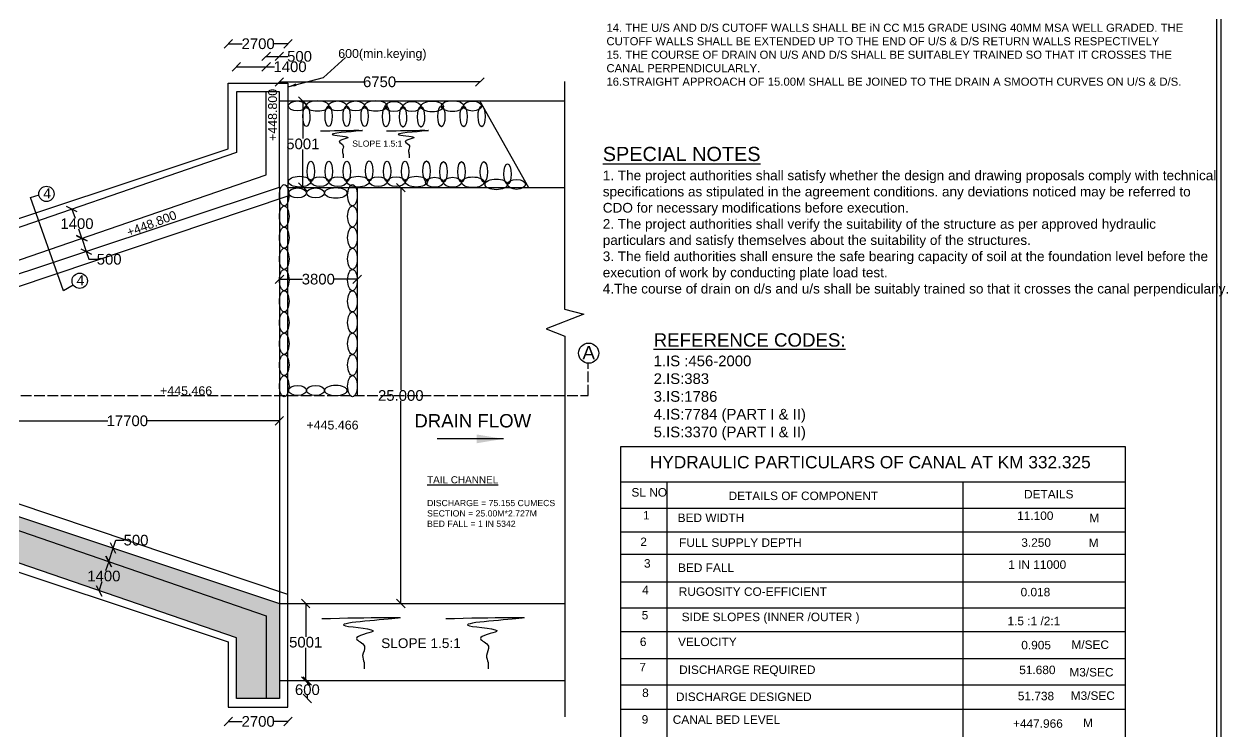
# Model space of a CAD drawing. Header units: millimetres. Extents: x 5124 to 6568637, y 2311 to 91879094.
# Drawn here: x 3719909 to 3733464, y 45942083 to 45950054 of the extents above; entities that cross this region are included whole.
import ezdxf

# ---------------------------------------------------------------- set-up
doc = ezdxf.new("R2010")
doc.units = ezdxf.units.MM
doc.header["$MEASUREMENT"] = 0
doc.linetypes.add('ACAD_ISO02W100', pattern=[15, 12, -3])
for name, color, linetype in [('DIMENSION', 7, 'Continuous'), ('DRAWING', 7, 'Continuous'), ('TEXT', 7, 'Continuous')]:
    doc.layers.add(name, color=color, linetype=linetype)
doc.styles.get("Standard").update_dxf_attribs({"font": 'arial.ttf', "height": 120})
doc.dimstyles.get("Standard").update_dxf_attribs({"dimtxt": 200, "dimasz": 110, "dimexe": 0.18, "dimexo": 0.0625, "dimgap": 0.09, "dimtad": 0, "dimtih": 1, "dimtoh": 1, "dimdec": 0, "dimzin": 0, "dimdsep": 46, "dimtxsty": 'Standard', "dimblk": 'OBLIQUE', "dimcen": 0.09, "dimse1": 1, "dimse2": 1, "dimadec": 0, "dimazin": 0, "dimtfac": 1, "dimtdec": 0, "dimtofl": 0, "dimtmove": 0, "dimatfit": 3, "dimfxl": 1, "dimtolj": 1, "dimtzin": 0, "dimarcsym": 0})

# ---------------------------------------------------------------- blocks, each defined once
blk = doc.blocks.new('_Oblique')
at = {"color": 0, "linetype": 'ByBlock', "lineweight": -2}
blk.add_line((-0.5, -0.5), (0.5, 0.5), dxfattribs=at)
blk = doc.blocks.new('*D154')
at = {"layer": 'Defpoints', "color": 0, "linetype": 'Continuous', "transparency": 16777216}
for p in [(3720448, 45947970), (3720561, 45947642), (3720561, 45947642)]:
    blk.add_point(p, dxfattribs=at)
at = {"layer": 'DIMENSION', "color": 0, "linetype": 'Continuous', "lineweight": -2, "transparency": 16777216}
for p, q in [((3720448, 45947970), (3720483, 45947867)), ((3720561, 45947642), (3720526, 45947745))]:
    blk.add_line(p, q, dxfattribs=at)
at = {"layer": 'DIMENSION', "color": 0, "linetype": 'Continuous', "lineweight": -2, "transparency": 16777216, "xscale": 95, "yscale": 95, "zscale": 95}
for p, rotation in [((3720448, 45947970), 108.9967152232554), ((3720561, 45947642), 288.9967152232554)]:
    blk.add_blockref('_Oblique', p, dxfattribs=dict(at, rotation=rotation))
at = {"layer": 'DIMENSION', "color": 0, "linetype": 'Continuous', "transparency": 16777216, "insert": (3720505, 45947806), "char_height": 120, "attachment_point": 5}
blk.add_mtext('\\A1;1400', dxfattribs=at)
blk = doc.blocks.new('*D155')
at = {"layer": 'Defpoints', "color": 0, "linetype": 'Continuous', "transparency": 16777216}
for p in [(3720561, 45947642), (3720610, 45947495), (3720610, 45947495)]:
    blk.add_point(p, dxfattribs=at)
at = {"layer": 'DIMENSION', "color": 0, "linetype": 'Continuous', "lineweight": -2, "transparency": 16777216}
for p, q in [((3720561, 45947642), (3720610, 45947495)), ((3720610, 45947495), (3720640, 45947405)), ((3720640, 45947405), (3720735, 45947405))]:
    blk.add_line(p, q, dxfattribs=at)
at = {"layer": 'DIMENSION', "color": 0, "linetype": 'Continuous', "lineweight": -2, "transparency": 16777216, "xscale": 95, "yscale": 95, "zscale": 95}
for p, rotation in [((3720561, 45947642), 108.4175990407288), ((3720610, 45947495), 288.4175990407288)]:
    blk.add_blockref('_Oblique', p, dxfattribs=dict(at, rotation=rotation))
at = {"layer": 'DIMENSION', "color": 0, "linetype": 'Continuous', "transparency": 16777216, "insert": (3720867, 45947405), "char_height": 120, "attachment_point": 5}
blk.add_mtext('\\A1;500', dxfattribs=at)
blk = doc.blocks.new('*D156')
at = {"layer": 'Defpoints', "color": 0, "linetype": 'Continuous', "transparency": 16777216}
for p in [(3722635, 45949573), (3722300, 45949289), (3722635, 45949289)]:
    blk.add_point(p, dxfattribs=at)
at = {"layer": 'DIMENSION', "color": 0, "linetype": 'Continuous', "lineweight": -2, "transparency": 16777216}
for p, q in [((3722300, 45949573), (3722635, 45949573)), ((3722635, 45949573), (3722730, 45949573))]:
    blk.add_line(p, q, dxfattribs=at)
at = {"layer": 'DIMENSION', "color": 0, "linetype": 'Continuous', "lineweight": -2, "transparency": 16777216, "xscale": 95, "yscale": 95, "zscale": 95, "rotation": 180}
blk.add_blockref('_Oblique', (3722300, 45949573), dxfattribs=at)
at = {"layer": 'DIMENSION', "color": 0, "linetype": 'Continuous', "lineweight": -2, "transparency": 16777216, "xscale": 95, "yscale": 95, "zscale": 95}
blk.add_blockref('_Oblique', (3722635, 45949573), dxfattribs=at)
at = {"layer": 'DIMENSION', "color": 0, "linetype": 'Continuous', "transparency": 16777216, "insert": (3722904, 45949573), "char_height": 120, "attachment_point": 5}
blk.add_mtext('\\A1;1400', dxfattribs=at)
blk = doc.blocks.new('*D157')
at = {"layer": 'Defpoints', "color": 0, "linetype": 'Continuous', "transparency": 16777216}
for p in [(3722784, 45949690), (3722635, 45949289), (3722784, 45949289)]:
    blk.add_point(p, dxfattribs=at)
at = {"layer": 'DIMENSION', "color": 0, "linetype": 'Continuous', "lineweight": -2, "transparency": 16777216}
for p, q in [((3722635, 45949690), (3722784, 45949690)), ((3722784, 45949690), (3722879, 45949690))]:
    blk.add_line(p, q, dxfattribs=at)
at = {"layer": 'DIMENSION', "color": 0, "linetype": 'Continuous', "lineweight": -2, "transparency": 16777216, "xscale": 95, "yscale": 95, "zscale": 95, "rotation": 180}
blk.add_blockref('_Oblique', (3722635, 45949690), dxfattribs=at)
at = {"layer": 'DIMENSION', "color": 0, "linetype": 'Continuous', "lineweight": -2, "transparency": 16777216, "xscale": 95, "yscale": 95, "zscale": 95}
blk.add_blockref('_Oblique', (3722784, 45949690), dxfattribs=at)
at = {"layer": 'DIMENSION', "color": 0, "linetype": 'Continuous', "transparency": 16777216, "insert": (3723011, 45949690), "char_height": 120, "attachment_point": 5}
blk.add_mtext('\\A1;500', dxfattribs=at)
blk = doc.blocks.new('*D158')
at = {"layer": 'Defpoints', "color": 0, "linetype": 'Continuous', "transparency": 16777216}
for p in [(3722784, 45949289), (3725041, 45949403), (3725041, 45949188)]:
    blk.add_point(p, dxfattribs=at)
at = {"layer": 'DIMENSION', "color": 0, "linetype": 'Continuous', "lineweight": -2, "transparency": 16777216}
for p, q in [((3722784, 45949403), (3723733, 45949403)), ((3725041, 45949403), (3724092, 45949403))]:
    blk.add_line(p, q, dxfattribs=at)
at = {"layer": 'DIMENSION', "color": 0, "linetype": 'Continuous', "lineweight": -2, "transparency": 16777216, "xscale": 95, "yscale": 95, "zscale": 95, "rotation": 180}
blk.add_blockref('_Oblique', (3722784, 45949403), dxfattribs=at)
at = {"layer": 'DIMENSION', "color": 0, "linetype": 'Continuous', "lineweight": -2, "transparency": 16777216, "xscale": 95, "yscale": 95, "zscale": 95}
blk.add_blockref('_Oblique', (3725041, 45949403), dxfattribs=at)
at = {"layer": 'DIMENSION', "color": 0, "linetype": 'Continuous', "transparency": 16777216, "insert": (3723912, 45949403), "char_height": 120, "attachment_point": 5}
blk.add_mtext('\\A1;6750', dxfattribs=at)
blk = doc.blocks.new('*D159')
at = {"layer": 'Defpoints', "color": 0, "linetype": 'Continuous', "transparency": 16777216}
for p in [(3722881, 45949832), (3722209, 45949388), (3722881, 45949388)]:
    blk.add_point(p, dxfattribs=at)
at = {"layer": 'DIMENSION', "color": 0, "linetype": 'Continuous', "lineweight": -2, "transparency": 16777216}
for p, q in [((3722209, 45949832), (3722365, 45949832)), ((3722881, 45949832), (3722725, 45949832))]:
    blk.add_line(p, q, dxfattribs=at)
at = {"layer": 'DIMENSION', "color": 0, "linetype": 'Continuous', "lineweight": -2, "transparency": 16777216, "xscale": 95, "yscale": 95, "zscale": 95, "rotation": 180}
blk.add_blockref('_Oblique', (3722209, 45949832), dxfattribs=at)
at = {"layer": 'DIMENSION', "color": 0, "linetype": 'Continuous', "lineweight": -2, "transparency": 16777216, "xscale": 95, "yscale": 95, "zscale": 95}
blk.add_blockref('_Oblique', (3722881, 45949832), dxfattribs=at)
at = {"layer": 'DIMENSION', "color": 0, "linetype": 'Continuous', "transparency": 16777216, "insert": (3722545, 45949832), "char_height": 120, "attachment_point": 5}
blk.add_mtext('\\A1;2700', dxfattribs=at)
blk = doc.blocks.new('*D160')
at = {"layer": 'Defpoints', "color": 0, "linetype": 'Continuous', "transparency": 16777216}
for p in [(3722785, 45947171), (3723660, 45947181), (3723660, 45947151)]:
    blk.add_point(p, dxfattribs=at)
at = {"layer": 'DIMENSION', "color": 0, "linetype": 'Continuous', "lineweight": -2, "transparency": 16777216}
for p, q in [((3722785, 45947181), (3723043, 45947181)), ((3723660, 45947181), (3723401, 45947181))]:
    blk.add_line(p, q, dxfattribs=at)
at = {"layer": 'DIMENSION', "color": 0, "linetype": 'Continuous', "lineweight": -2, "transparency": 16777216, "xscale": 95, "yscale": 95, "zscale": 95, "rotation": 180}
blk.add_blockref('_Oblique', (3722785, 45947181), dxfattribs=at)
at = {"layer": 'DIMENSION', "color": 0, "linetype": 'Continuous', "lineweight": -2, "transparency": 16777216, "xscale": 95, "yscale": 95, "zscale": 95}
blk.add_blockref('_Oblique', (3723660, 45947181), dxfattribs=at)
at = {"layer": 'DIMENSION', "color": 0, "linetype": 'Continuous', "transparency": 16777216, "insert": (3723222, 45947181), "char_height": 120, "attachment_point": 5}
blk.add_mtext('\\A1;3800', dxfattribs=at)
blk = doc.blocks.new('*D161')
at = {"layer": 'Defpoints', "color": 0, "linetype": 'Continuous', "transparency": 16777216}
for p in [(3719360, 45945586), (3722784, 45945586), (3722784, 45945586)]:
    blk.add_point(p, dxfattribs=at)
at = {"layer": 'DIMENSION', "color": 0, "linetype": 'Continuous', "lineweight": -2, "transparency": 16777216}
for p, q in [((3719360, 45945586), (3720852, 45945586)), ((3722784, 45945586), (3721292, 45945586))]:
    blk.add_line(p, q, dxfattribs=at)
at = {"layer": 'DIMENSION', "color": 0, "linetype": 'Continuous', "lineweight": -2, "transparency": 16777216, "xscale": 95, "yscale": 95, "zscale": 95, "rotation": 180}
blk.add_blockref('_Oblique', (3719360, 45945586), dxfattribs=at)
at = {"layer": 'DIMENSION', "color": 0, "linetype": 'Continuous', "lineweight": -2, "transparency": 16777216, "xscale": 95, "yscale": 95, "zscale": 95}
blk.add_blockref('_Oblique', (3722784, 45945586), dxfattribs=at)
at = {"layer": 'DIMENSION', "color": 0, "linetype": 'Continuous', "transparency": 16777216, "insert": (3721072, 45945586), "char_height": 120, "attachment_point": 5}
blk.add_mtext('\\A1;17700', dxfattribs=at)
blk = doc.blocks.new('*D164')
at = {"layer": 'Defpoints', "color": 0, "linetype": 'Continuous', "transparency": 16777216}
for p in [(3720862, 45944003), (3720862, 45944003), (3720753, 45943673)]:
    blk.add_point(p, dxfattribs=at)
at = {"layer": 'DIMENSION', "color": 0, "linetype": 'Continuous', "lineweight": -2, "transparency": 16777216}
for p, q in [((3720862, 45944003), (3720828, 45943899)), ((3720753, 45943673), (3720787, 45943776))]:
    blk.add_line(p, q, dxfattribs=at)
at = {"layer": 'DIMENSION', "color": 0, "linetype": 'Continuous', "lineweight": -2, "transparency": 16777216, "xscale": 95, "yscale": 95, "zscale": 95}
for p, rotation in [((3720862, 45944003), 71.84552229153704), ((3720753, 45943673), 251.845522291537)]:
    blk.add_blockref('_Oblique', p, dxfattribs=dict(at, rotation=rotation))
at = {"layer": 'DIMENSION', "color": 0, "linetype": 'Continuous', "transparency": 16777216, "insert": (3720808, 45943838), "char_height": 120, "attachment_point": 5}
blk.add_mtext('\\A1;1400', dxfattribs=at)
blk = doc.blocks.new('*D165')
at = {"layer": 'Defpoints', "color": 0, "linetype": 'Continuous', "transparency": 16777216}
for p in [(3720913, 45944152), (3720913, 45944152), (3720863, 45944002)]:
    blk.add_point(p, dxfattribs=at)
at = {"layer": 'DIMENSION', "color": 0, "linetype": 'Continuous', "lineweight": -2, "transparency": 16777216}
for p, q in [((3720863, 45944002), (3720913, 45944152)), ((3720913, 45944152), (3720943, 45944242)), ((3720943, 45944242), (3721038, 45944242))]:
    blk.add_line(p, q, dxfattribs=at)
at = {"layer": 'DIMENSION', "color": 0, "linetype": 'Continuous', "lineweight": -2, "transparency": 16777216, "xscale": 95, "yscale": 95, "zscale": 95}
for p, rotation in [((3720913, 45944152), 71.5824009588202), ((3720863, 45944002), 251.5824009588202)]:
    blk.add_blockref('_Oblique', p, dxfattribs=dict(at, rotation=rotation))
at = {"layer": 'DIMENSION', "color": 0, "linetype": 'Continuous', "transparency": 16777216, "insert": (3721170, 45944242), "char_height": 120, "attachment_point": 5}
blk.add_mtext('\\A1;500', dxfattribs=at)
blk = doc.blocks.new('*D166')
at = {"layer": 'Defpoints', "color": 0, "linetype": 'Continuous', "transparency": 16777216}
for p in [(3723027, 45943529), (3723080, 45943529), (3723027, 45942657)]:
    blk.add_point(p, dxfattribs=at)
at = {"layer": 'DIMENSION', "color": 0, "linetype": 'Continuous', "lineweight": -2, "transparency": 16777216}
for p, q in [((3723080, 45943529), (3723080, 45943154)), ((3723080, 45942657), (3723080, 45943031))]:
    blk.add_line(p, q, dxfattribs=at)
at = {"layer": 'DIMENSION', "color": 0, "linetype": 'Continuous', "lineweight": -2, "transparency": 16777216, "xscale": 95, "yscale": 95, "zscale": 95}
for p, rotation in [((3723080, 45943529), 90), ((3723080, 45942657), 270)]:
    blk.add_blockref('_Oblique', p, dxfattribs=dict(at, rotation=rotation))
at = {"layer": 'DIMENSION', "color": 0, "linetype": 'Continuous', "transparency": 16777216, "insert": (3723080, 45943093), "char_height": 120, "attachment_point": 5}
blk.add_mtext('\\A1;5001', dxfattribs=at)
blk = doc.blocks.new('*D167')
at = {"layer": 'Defpoints', "color": 0, "linetype": 'Continuous', "transparency": 16777216}
for p in [(3722784, 45942657), (3723099, 45942657), (3722784, 45942459)]:
    blk.add_point(p, dxfattribs=at)
at = {"layer": 'DIMENSION', "color": 0, "linetype": 'Continuous', "lineweight": -2, "transparency": 16777216}
for p, q in [((3723099, 45942657), (3723099, 45942619)), ((3723099, 45942459), (3723099, 45942496))]:
    blk.add_line(p, q, dxfattribs=at)
at = {"layer": 'DIMENSION', "color": 0, "linetype": 'Continuous', "lineweight": -2, "transparency": 16777216, "xscale": 95, "yscale": 95, "zscale": 95}
for p, rotation in [((3723099, 45942657), 90), ((3723099, 45942459), 270)]:
    blk.add_blockref('_Oblique', p, dxfattribs=dict(at, rotation=rotation))
at = {"layer": 'DIMENSION', "color": 0, "linetype": 'Continuous', "transparency": 16777216, "insert": (3723099, 45942558), "char_height": 120, "attachment_point": 5}
blk.add_mtext('\\A1;600', dxfattribs=at)
blk = doc.blocks.new('*D168')
at = {"layer": 'Defpoints', "color": 0, "linetype": 'Continuous', "transparency": 16777216}
for p in [(3722209, 45942360), (3722881, 45942360), (3722881, 45942201)]:
    blk.add_point(p, dxfattribs=at)
at = {"layer": 'DIMENSION', "color": 0, "linetype": 'Continuous', "lineweight": -2, "transparency": 16777216}
for p, q in [((3722209, 45942201), (3722365, 45942201)), ((3722881, 45942201), (3722725, 45942201))]:
    blk.add_line(p, q, dxfattribs=at)
at = {"layer": 'DIMENSION', "color": 0, "linetype": 'Continuous', "lineweight": -2, "transparency": 16777216, "xscale": 95, "yscale": 95, "zscale": 95, "rotation": 180}
blk.add_blockref('_Oblique', (3722209, 45942201), dxfattribs=at)
at = {"layer": 'DIMENSION', "color": 0, "linetype": 'Continuous', "lineweight": -2, "transparency": 16777216, "xscale": 95, "yscale": 95, "zscale": 95}
blk.add_blockref('_Oblique', (3722881, 45942201), dxfattribs=at)
at = {"layer": 'DIMENSION', "color": 0, "linetype": 'Continuous', "transparency": 16777216, "insert": (3722545, 45942201), "char_height": 120, "attachment_point": 5}
blk.add_mtext('\\A1;2700', dxfattribs=at)
blk = doc.blocks.new('*D169')
at = {"layer": 'Defpoints', "color": 0, "linetype": 'Continuous', "transparency": 16777216}
for p in [(3724031, 45948213), (3723996, 45943529), (3724151, 45943529)]:
    blk.add_point(p, dxfattribs=at)
at = {"layer": 'DIMENSION', "color": 0, "linetype": 'Continuous', "lineweight": -2, "transparency": 16777216}
for p, q in [((3724151, 45948213), (3724151, 45945932)), ((3724151, 45943529), (3724151, 45945810))]:
    blk.add_line(p, q, dxfattribs=at)
at = {"layer": 'DIMENSION', "color": 0, "linetype": 'Continuous', "lineweight": -2, "transparency": 16777216, "xscale": 95, "yscale": 95, "zscale": 95}
for p, rotation in [((3724151, 45948213), 90), ((3724151, 45943529), 270)]:
    blk.add_blockref('_Oblique', p, dxfattribs=dict(at, rotation=rotation))
at = {"layer": 'DIMENSION', "color": 0, "linetype": 'Continuous', "transparency": 16777216, "insert": (3724151, 45945871), "char_height": 120, "attachment_point": 5}
blk.add_mtext('\\A1;25.000', dxfattribs=at)
blk = doc.blocks.new('*D180')
at = {"layer": 'Defpoints', "color": 0, "linetype": 'Continuous', "transparency": 16777216}
for p in [(3723011, 45949188), (3723048, 45949188), (3723011, 45948219)]:
    blk.add_point(p, dxfattribs=at)
at = {"layer": 'DIMENSION', "color": 0, "linetype": 'Continuous', "lineweight": -2, "transparency": 16777216}
for p, q in [((3723048, 45949188), (3723048, 45948765)), ((3723048, 45948219), (3723048, 45948642))]:
    blk.add_line(p, q, dxfattribs=at)
at = {"layer": 'DIMENSION', "color": 0, "linetype": 'Continuous', "lineweight": -2, "transparency": 16777216, "xscale": 95, "yscale": 95, "zscale": 95}
for p, rotation in [((3723048, 45949188), 90), ((3723048, 45948219), 270)]:
    blk.add_blockref('_Oblique', p, dxfattribs=dict(at, rotation=rotation))
at = {"layer": 'DIMENSION', "color": 0, "linetype": 'Continuous', "transparency": 16777216, "insert": (3723048, 45948704), "char_height": 120, "attachment_point": 5}
blk.add_mtext('\\A1;5001', dxfattribs=at)

msp = doc.modelspace()

# ---------------------------------------------------------------- hatches: boundary and pattern name
at = {"layer": 'DRAWING', "linetype": 'Continuous'}
h = msp.add_hatch(dxfattribs=at)
h.set_pattern_fill('AR-CONC', color=256, scale=25, style=0)
h.set_pattern_definition([(50, (0, 0), (179.31504565, -15.68803375), [18.75, -206.25]), (355, (0, 0), (-34.6878334, 188.0480334), [15, -165]), (100.4514, (14.94, -1.3), (144.6273454, 172.3598855), [15.9350475, -175.285528]), (46.1842, (0, 50), (266.8102622, -41.3797536), [28.125, -309.375]), (96.6356, (22.23, 46.55), (233.6656764, 243.5294677), [23.902572, -262.92825]), (351.1842, (0, 50), (233.6654863, 243.5296502), [22.5, -247.5]), (21, (25, 37.5), (149.22676303, -100.65472267), [18.75, -206.25]), (326, (25, 37.5), (60.828833, 181.28751126), [15, -165]), (71.4514, (37.44, 29.11), (210.05565715, 80.6326242), [15.9350475, -175.285528]), (37.5, (0, 0), (3.03996383, 83.22346346), [0, -163, 0, -167.5, 0, -165.625]), (7.5, (0, 0), (65.76738436, 98.60292797), [0, -95.5, 0, -159.25, 0, -63.125]), (327.5, (-55.75, 0), (133.45560904, -5.63871793), [0, -62.5, 0, -195, 0, -258.75]), (317.5, (-80.75, 0), (145.79654234, 25.02624558), [0, -81.25, 0, -129.5, 0, -183.75])])
h.paths.add_polyline_path([(3719360.5, 45945827.1), (3719220.2, 45945827.1), (3719220.2, 45945288.6), (3719360.5, 45945288.6)])
h.paths.add_polyline_path([(3719360.5, 45945288.6), (3719220.2, 45945288.6), (3719220.2, 45945197.9), (3719360.5, 45945197.9)])
h.paths.add_polyline_path([(3719220.2, 45945288.6), (3719014, 45945288.6), (3719014, 45945197.9), (3719220.2, 45945197.9)])
h.paths.add_polyline_path([(3719014, 45945288.6), (3712195.1, 45945288.6), (3712195.1, 45945197.9), (3719014, 45945197.9)])
h.paths.add_polyline_path([(3719014, 45945872.5), (3712195.1, 45945872.5), (3712195.1, 45945827.1), (3719014, 45945827.1)])
h.paths.add_polyline_path([(3712157.3, 45945872.5), (3708064.6, 45945872.5), (3708064.6, 45945827.1), (3712157.3, 45945827.1)])
h.paths.add_polyline_path([(3712157.3, 45945288.6), (3708064.6, 45945288.6), (3708064.6, 45945197.9), (3712157.3, 45945197.9)])
h.paths.add_polyline_path([(3712157.3, 45944668.8), (3708064.6, 45944668.8), (3708064.6, 45944574), (3712157.3, 45944574)])
h.paths.add_polyline_path([(3719014, 45944668.8), (3712195.1, 45944668.8), (3712195.1, 45944574), (3719014, 45944574)])
h.paths.add_polyline_path([(3719360.5, 45944668.8), (3719360.5, 45944546.6), (3719281.9, 45944546.6), (3722635.1, 45943392.2), (3722635.1, 45942458.9), (3722783.7, 45942458.9), (3722783.7, 45943528.9)])
h.paths.add_polyline_path([(3719360.5, 45944668.8), (3719220.2, 45944668.8), (3719220.2, 45944574), (3719360.5, 45944574)])
h.paths.add_polyline_path([(3719220.2, 45944668.8), (3719014, 45944668.8), (3719014, 45944574), (3719220.2, 45944574)])
h.paths.add_polyline_path([(3719281.9, 45944546.6), (3719111.9, 45944546.6), (3719120.3, 45944234.6), (3722300.1, 45943141.1), (3722300.1, 45942458.9), (3722635.1, 45942458.9), (3722635.1, 45943392.2)])

# ---------------------------------------------------------------- linework, layer by layer
at = {"layer": 'DIMENSION', "linetype": 'Continuous'}
msp.add_lwpolyline([(3720463.8, 45947114.3), (3720351.7, 45947050.7), (3719983.3, 45948099.5), (3720080.5, 45948132.4)], dxfattribs=at)
at = {"layer": 'DIMENSION'}
msp.add_lwpolyline([(3730482.4, 45940579.4), (3730482.4, 45944898.2)], dxfattribs=at)
at = {"layer": 'DIMENSION', "linetype": 'Continuous'}
for centre, radius in [((3720161, 45948141.8), 86.3), ((3720535.5, 45947163.2), 86.3), ((3726266.3, 45946348.6), 113.6)]:
    msp.add_circle(centre, radius, dxfattribs=at)
at = {"layer": 'DRAWING', "linetype": 'Continuous'}
for points in [[(3733388.5, 45956444.6), (3695813.5, 45956444.6), (3695813.5, 45930107.4), (3733388.5, 45930107.4)], [(3733338.2, 45956394.3), (3695863.8, 45956394.3), (3695863.8, 45930157.7), (3733338.2, 45930157.7)]]:
    msp.add_lwpolyline(points, close=True, dxfattribs=at)
for points in [[(3719014, 45944545.7), (3719014, 45947588.6), (3722209, 45948650.6), (3722209, 45949387.8), (3722880.7, 45949387.8), (3722880.7, 45948117), (3719360.5, 45946934.4)], [(3719360.5, 45947079.4), (3722783.7, 45948219.3), (3722783.7, 45949289.3), (3722300.1, 45949289.3), (3722300.1, 45948607.1), (3719120.3, 45947513.6), (3719111.2, 45947174.2)], [(3719202.3, 45947174.2), (3722635.1, 45948356), (3722635.1, 45949289.3)], [(3725992.7, 45949408.7), (3725992.7, 45946842.3), (3726213.1, 45946785.8), (3725787.2, 45946623.3), (3725996.8, 45946541.4), (3725996.8, 45942254.5)], [(3722783.7, 45949188.2), (3725991, 45949188.2)], [(3725594, 45948210.2), (3725041, 45949188.2)], [(3722783.7, 45948219.3), (3722783.7, 45943528.9)], [(3722880.7, 45948213), (3725985.7, 45948213)], [(3723660.7, 45948213), (3723660.7, 45945872.5)], [(3722880.7, 45943631.2), (3722880.7, 45948117)], [(3719014, 45947202.5), (3719014, 45944159.6), (3722209, 45943097.6), (3722209, 45942360.4), (3722880.7, 45942360.4), (3722880.7, 45943631.2), (3719360.5, 45944813.8)], [(3719360.5, 45944668.8), (3722783.7, 45943528.9), (3722783.7, 45942458.9), (3722300.1, 45942458.9), (3722300.1, 45943141.1), (3719120.3, 45944234.6), (3719111.2, 45944574)], [(3719202.3, 45944574), (3722635.1, 45943392.2), (3722635.1, 45942458.9)], [(3722783.7, 45943528.9), (3725996.8, 45943528.9)], [(3725996.8, 45942656.7), (3722783.7, 45942656.7)]]:
    msp.add_lwpolyline(points, dxfattribs=at)
at = {"layer": 'DRAWING', "linetype": 'ACAD_ISO02W100', "ltscale": 10}
for points in [[(3726260.2, 45945872.5), (3726260.2, 45946232.5)], [(3702623.8, 45945872.5), (3726260.2, 45945872.5)]]:
    msp.add_lwpolyline(points, dxfattribs=at)
at = {"layer": 'DRAWING'}
msp.add_lwpolyline([(3732308.4, 45945296), (3732308.4, 45940579.4)], dxfattribs=at)
at = {"layer": 'DRAWING', "linetype": 'Continuous'}
for centre, major_axis, ratio in [((3722986, 45949132.5), (-101.4, 0), 0.5493289), ((3723213.5, 45949132.5), (-126.1, 0), 0.4782884), ((3723439.2, 45949132.5), (-101.4, 0), 0.5493289), ((3723641.9, 45949132.5), (-101.4, 0), 0.5493289), ((3723869.4, 45949132.5), (-126.1, 0), 0.4782884), ((3724074.2, 45949126), (-101.4, 0), 0.5493289), ((3724277, 45949126), (-101.4, 0), 0.5493289), ((3724504.5, 45949126), (-126.1, 0), 0.4782884), ((3724733.8, 45949130.6), (-126.1, 0), 0.4782884), ((3724959.5, 45949130.6), (-101.4, 0), 0.5493289), ((3723087.7, 45949016.4), (-0.4, 116.1), 0.3480498), ((3723338.2, 45949016.4), (-0.4, 116.1), 0.3480498), ((3723540.9, 45949016.4), (-0.4, 116.1), 0.3480498), ((3723743.7, 45949016.4), (-0.4, 116.1), 0.3480498), ((3723984.7, 45949013.4), (-0.4, 116.1), 0.3480498), ((3724176, 45949009.7), (-0.4, 116.1), 0.3480498), ((3724378.7, 45949009.7), (-0.4, 116.1), 0.3480498), ((3724608, 45949014.5), (-0.4, 116.1), 0.3480498), ((3724858.5, 45949014.5), (-0.4, 116.1), 0.3480498), ((3725061.2, 45949014.5), (-0.4, 116.1), 0.3480498), ((3723138, 45948395.6), (-0.4, 116.1), 0.3480498), ((3723340.7, 45948395.6), (-0.4, 116.1), 0.3480498), ((3723543.5, 45948395.6), (-0.4, 116.1), 0.3480498), ((3723795.4, 45948399.9), (-0.4, 116.1), 0.3480498), ((3723996.7, 45948395.6), (-0.4, 116.1), 0.3480498), ((3724199.4, 45948395.6), (-0.4, 116.1), 0.3480498), ((3724440.9, 45948397.2), (-0.4, 116.1), 0.3480498), ((3724631.7, 45948389.1), (-0.4, 116.1), 0.3480498), ((3724834.5, 45948389.1), (-0.4, 116.1), 0.3480498), ((3725086.7, 45948389.1), (-0.4, 116.1), 0.3480498), ((3725352.9, 45948365), (-0.4, 116.1), 0.3480498), ((3723011, 45948279.5), (-126.1, 0), 0.4782884), ((3723239.7, 45948279.5), (-101.4, 0), 0.5493289), ((3723442.5, 45948279.5), (-101.4, 0), 0.5493289), ((3723670, 45948279.5), (-126.1, 0), 0.4782884), ((3723895.6, 45948279.5), (-101.4, 0), 0.5493289), ((3724098.4, 45948279.5), (-101.4, 0), 0.5493289), ((3724325.9, 45948279.5), (-126.1, 0), 0.4782884), ((3724960.9, 45948273), (-126.1, 0), 0.4782884), ((3722838.6, 45948126.7), (0, -119.4), 0.4524987), ((3722988.6, 45948152.7), (-101.4, 0), 0.5493289), ((3723191.3, 45948152.7), (-101.4, 0), 0.5493289), ((3723418.8, 45948152.7), (-126.1, 0), 0.4782884), ((3723606.7, 45948126.7), (0, -119.4), 0.4524987), ((3724530.7, 45948273), (-101.4, 0), 0.5493289), ((3724733.5, 45948273), (-101.4, 0), 0.5493289), ((3725226, 45948248.9), (-126.1, 0), 0.4782884), ((3725454.7, 45948248.9), (-101.4, 0), 0.5493289), ((3722838.6, 45947887.8), (0, -119.4), 0.4524987), ((3723606.7, 45947887.8), (0, -119.4), 0.4524987), ((3722838.6, 45947648.9), (0, -119.4), 0.4524987), ((3723606.7, 45947648.9), (0, -119.4), 0.4524987), ((3722838.6, 45947410), (0, -119.4), 0.4524987), ((3723606.7, 45947410), (0, -119.4), 0.4524987), ((3722838.6, 45947171.1), (0, -119.4), 0.4524987), ((3723606.7, 45947171.1), (0, -119.4), 0.4524987), ((3722838.6, 45946932.2), (0, -119.4), 0.4524987), ((3723606.7, 45946932.2), (0, -119.4), 0.4524987), ((3722838.6, 45946693.3), (0, -119.4), 0.4524987), ((3723606.7, 45946693.3), (0, -119.4), 0.4524987), ((3722838.6, 45946454.5), (0, -119.4), 0.4524987), ((3723606.7, 45946454.5), (0, -119.4), 0.4524987), ((3722838.6, 45946215.6), (0, -119.4), 0.4524987), ((3723606.7, 45946215.6), (0, -119.4), 0.4524987), ((3722838.6, 45945976.7), (0, -119.4), 0.4524987), ((3723606.7, 45945976.7), (0, -119.4), 0.4524987), ((3722988.6, 45945928), (-101.4, 0), 0.5493289), ((3723191.3, 45945928), (-101.4, 0), 0.5493289), ((3723418.8, 45945928), (-126.1, 0), 0.4782884)]:
    msp.add_ellipse(centre, major_axis=major_axis, ratio=ratio, dxfattribs=at)
at = {"layer": 'DRAWING'}
for points in [[(3723247.7, 45948850.6), (3723686.7, 45948850.6), (3723389.8, 45948807.4), (3723553.4, 45948773), (3723456.4, 45948730.1), (3723503.9, 45948684.8), (3723492.9, 45948629.1), (3723501.7, 45948585.9), (3723501.7, 45948549.1)], [(3723991.6, 45948850.6), (3724430.6, 45948850.6), (3724133.7, 45948807.4), (3724297.3, 45948773), (3724200.3, 45948730.1), (3724247.7, 45948684.8), (3724236.8, 45948629.1), (3724245.6, 45948585.9), (3724245.6, 45948549.1)], [(3723261, 45943359.6), (3724084.5, 45943359.6), (3723527.5, 45943278.6), (3723834.5, 45943214.1), (3723652.5, 45943133.6), (3723741.5, 45943048.6), (3723721, 45942944.1), (3723737.5, 45942863.1), (3723737.5, 45942794.1)], [(3724656.5, 45943359.6), (3725480, 45943359.6), (3724923, 45943278.6), (3725230, 45943214.1), (3725048, 45943133.6), (3725137, 45943048.6), (3725116.5, 45942944.1), (3725133, 45942863.1), (3725133, 45942794.1)]]:
    msp.add_spline(points, degree=3, dxfattribs=at)
at = {"layer": 'TEXT'}
for points in [[(3732308.4, 45940847), (3726626.9, 45940847), (3726626.9, 45945296), (3732308.4, 45945296)], [(3726626.9, 45944898.2), (3732308.4, 45944898.2)], [(3727151.1, 45940579.4), (3727151.1, 45944893)], [(3726626.9, 45944603.9), (3732308.4, 45944603.9)], [(3726626.9, 45944336.4), (3732308.4, 45944336.4)], [(3726626.9, 45944086.7), (3732308.4, 45944086.7)], [(3726626.9, 45943774.6), (3732308.4, 45943774.6)], [(3726626.9, 45943480.3), (3732308.4, 45943480.3)], [(3726626.9, 45943212.8), (3732308.4, 45943212.8)], [(3726626.9, 45942909.5), (3732308.4, 45942909.5)], [(3726626.9, 45942615.3), (3732308.4, 45942615.3)], [(3726626.9, 45942338.8), (3732308.4, 45942338.8)]]:
    msp.add_lwpolyline(points, dxfattribs=at)

# ---------------------------------------------------------------- texts
at = {"layer": 'DRAWING', "linetype": 'Continuous', "attachment_point": 1}
for s, insert, char_height, width in [('4', (3720125.2, 45948204.1), 113.9, 64.559), ('4', (3720499.7, 45947225.5), 113.9, 64.559), ('A', (3726197, 45946430.5), 150, 85.006)]:
    msp.add_mtext(s, dxfattribs=dict(at, insert=insert, char_height=char_height, width=width))
at = {"layer": 'TEXT'}
for s, height, p in [('SLOPE 1.5:1', 69.298, (3723604.3, 45948673.6)), ('HYDRAULIC PARTICULARS OF CANAL AT KM 332.325', 139.007, (3726955.2, 45945051.2)), ('SL NO', 95.57, (3726748.1, 45944733.3)), ('DETAILS ', 95.57, (3731168.3, 45944712.5)), ('DETAILS OF COMPONENT ', 95.567, (3727841.4, 45944693.9)), ('1', 95.6, (3726878.8, 45944475.5)), ('BED WIDTH ', 95.57, (3727268.5, 45944447)), ('11.100', 95.57, (3731090.8, 45944469.9)), ('M', 95.6, (3731903.5, 45944443.6)), ('2', 95.6, (3726847.8, 45944176.1)), ('FULL SUPPLY DEPTH ', 95.567, (3727284.3, 45944167.3)), ('3.250', 95.57, (3731137.3, 45944167.7)), ('M', 95.6, (3731895.8, 45944164.6)), ('3', 95.6, (3726889.1, 45943933.4)), ('1 IN 11000', 95.57, (3730990, 45943919.7)), ('BED FALL ', 95.57, (3727272.6, 45943884.4)), ('4', 95.6, (3726868.4, 45943634)), ('RUGOSITY CO-EFFICIENT ', 95.567, (3727280.5, 45943615.4)), ('0.018', 95.57, (3731129.6, 45943609.8)), ('5', 95.6, (3726863.3, 45943350.1)), (' SIDE SLOPES (INNER /OUTER )', 95.567, (3727276.5, 45943330.6)), ('1.5 :1 /2:1', 95.567, (3730982.2, 45943284.3)), ('6', 95.6, (3726842.6, 45943050.7)), ('VELOCITY ', 95.57, (3727272.6, 45943049.8)), ('0.905', 95.57, (3731137.3, 45943013.1)), ('M/SEC', 95.57, (3731701.9, 45943017.7)), ('7', 95.6, (3726837.6, 45942765)), ('DISCHARGE REQUIRED ', 95.567, (3727284.5, 45942735.9)), ('51.680', 95.57, (3731114.1, 45942734.1)), ('M3/SEC', 95.57, (3731678.6, 45942707.7)), ('8', 95.6, (3726868.6, 45942475.9)), ('DISCHARGE DESIGNED ', 95.567, (3727248.9, 45942431.3)), ('51.738', 95.57, (3731098.6, 45942439.6)), ('M3/SEC', 95.57, (3731694.1, 45942444.3)), ('9', 95.6, (3726863.4, 45942176.5)), ('CANAL BED LEVEL ', 95.567, (3727213.3, 45942174.2)), ('M', 95.6, (3731832.6, 45942136.8)), ('+447.966', 95.57, (3731044.3, 45942129.7))]:
    msp.add_text(s, height=height, dxfattribs=at).set_placement(p)
at = {"layer": 'TEXT', "linetype": 'Continuous'}
msp.add_text('SLOPE 1.5:1', height=110, dxfattribs=at).set_placement((3723929.9, 45943027.5))
at = {"layer": 'TEXT', "linetype": 'Continuous', "attachment_point": 1}
for s, insert, char_height, width in [("{\\H1.2091x;\\LGENERAL NOTES:}  \\P\\P1. ALL DIMENSIONS ARE IN MILLIMETRES AND THE LEVELS ARE IN METRES. ALL DIAMETERS OF BARS AND THEIR SPACINGS1ARE IN MILLIMETERS. UNLESS OTHERWISE SPECIFIED. \\P2. DO NOT SCALE THE DRAWING. ONLY FIGURED DIMENSIONS SHALL BE CONSIDERED. \\P3. FOUNDATION CONCRETE, TOE WALLS SHALL BE OF CCM15 GRADE WITH 40MM MSA WELL GRADED. \\P4. LEVELLING COURSE UNDER BOX SHALL BE OF CCM15 GRADE WITH 40MM MSA WELL GRADED. 75MM THICK WEARING COAT IN THE BARREL SHALL BE IN CCM35 GRADE WITH 20 MM MSA WELL GRADED. 75MM THICK WEARING COAT SHALL BE IN CC M-25 GRADE IN TRANSITIONS WITH 20MM MSA WELL GRADED. \\P5. WINGS, RETURNS, HEAD WALLS AND DROP WALLS SHALL BE IN CC M15 GRADE USING 40MM MSA WELL GRADED. \\P6. THE BOX UNDER CANAL TROUGH, UNDER HEAD WALLS AND UNDER EARTH BANKS SHALL BE IN RCC M30 GRADE WITH 20MM MSA WELL GRADED. THE SEALING COAT OVER TROUGH SLAB AND WEARING COAT INSIDE THE BOXI HALL BE 40MM AND 75MM THICK RESPECTIVELY IN CC M35 GRADE WITH 12M MSA WELL GRADED. \\P7. 20MM THICK EXPANSION JOINTS WITH 300 WIDE PVC WATER STOP SHALL BE PROVIDED AT THE JUNCTION OF BOX WITH WINGWALLS AND AT THE JUNCTION OF BOXES UNDER CANAL AND UNDER EARTH BANKS AS SHOWN IN THE DRAWINGS. \\P8. CANAL LINING BOTH FOR BED AND SIDE SHALL BE 100MM THICK IN C.0 M-15 GRADE USING 20MM MSA WELL GRADED FOR 30M ON EITHER SIDE OF STRUCTURE OR AS PER AGREEMENT WHICHEVER IS MORE \\P9 WEEP HOLES OF SIZE 100MM WITH REVERSE FILTERS ON THE REAR SIDE SHALL BE PROVIDED AT 1000 MM C/C BOTH WAYS AND STAGGERED IN WINGS, RETURNS AND HEAD WALLS ABOVE M.F.L. \\P10. 300MM THICK ROUGH STONE BED PITCHING AND SIDE REEVETMENT SHALL BE PROVIDED IN THE DRAIN FOR APPROACH AND TAIL CHANNEL FOR A LENGTH AS SHOWN IN THE DRAWING, \\P11. IF THE STRATA MET WITH AT FOUNDATION LEVEL DURING EXECUTION IS DIFFERENT FROM WHAT IS CONSIDERED IN THE DESIGN AND IS NOT CAPABLE OF TAKING THE DESIGNED STRESSES (SHOWN IN THE STRESS TABLE). THE DESIGN OF THE SECTIONS NEEDS TO BE REVIEWED AND THE SAME MAY BE REFERRED TO CDO OR REDESIGN. THE FIELD OFFICERS SHALL INFORM THE S ME TO CDO AND OBTAIN APPROVAL. \\P12. THE HEAD WALLS, WING WALLS AND RETU WALLS ARE DESIGNED FOR EARTH PRESSURE BASED ON WA PROCEDURE WITH BACK FILL OF SOILS OF NON-COHESIVE NATURE AND AN ANGLE OF INTERNAL FRICTION OF 0=28° AND 'K' VALUE NOT LESS THAN 3m/YEAR AND WITH UNIT WEIGHT OF SATURATED EARTH AS 2.1T/CUM. THE BACK FILLING OF THESE WALLS SHALL BE WITH SOILS 0 VALUES NOT LESS THAN 28° AND 'K' VALUE NOT LESS THAN 3m/YEAR SHALL BE PROPERLY COMPACTED TC MAXIMUM DRY DENSITY AT O.M.0 AND SHALL BE DONE CONCURRENTLY WITH RAISING OF STRUCTURE \\P13. A TAIL CHANNEL WITH A BED WIDTH OF 11.250 M, SIDE SLOPES OF 1.5:1 AND HAVING BED FALL OF 1 IN 3000 SHALL BE FORMED FOR A SUITABLE LENGTH TO MEET THE NATURAL BED LEVEL OF VAGU COURSE. \\P14. THE U/S AND D/S CUTOFF WALLS SHALL BE iN CC M15 GRADE USING 40MM MSA WELL GRADED. THE CUTOFF WALLS SHALL BE EXTENDED UP TO THE END OF U/S & D/S RETURN WALLS RESPECTIVELY \\P15. THE COURSE OF DRAIN ON U/S AND D/S SHALL BE SUITABLEY TRAINED SO THAT IT CROSSES THE CANAL PERPENDICULARLY. \\P16.STRAIGHT APPROACH OF 15.00M SHALL BE JOINED TO THE DRAIN A SMOOTH CURVES ON U/S & D/S.", (3726466.5, 45956161), 91.0466, 6482.236), ('600(min.keying)', (3723446.8, 45949773), 100, 580.877), ('{\\H1.4638x;\\LSPECIAL NOTES } \\P1. The project authorities shall satisfy whether the design and drawing proposals comply with technical specifications as stipulated in the agreement conditions. any deviations noticed may be referred to CDO for necessary modifications before execution. \\P2. The project authorities shall verify the suitability of the structure as per approved hydraulic particulars and satisfy themselves about the suitability of the structures. \\P3. The field authorities shall ensure the safe bearing capacity of soil at the foundation level before the execution of work by conducting plate load test. \\P4.The course of drain on d/s and u/s shall be suitably trained so that it crosses the canal perpendicularly.', (3726425.1, 45948671.7), 109.3045, 6951.44), ('+445.466', (3721440.8, 45945975.5), 100, 580.877), ('DRAIN FLOW', (3724303.5, 45945662.2), 150, 1384.287), ('+445.466', (3723088.7, 45945588.8), 100, 580.877), ('{\\LTAIL CHANNEL\\P\\P\\H0.875x;\\lDISCHARGE = 75.155 CUMECS\\PSECTION = 25.00M*2.727M\\PBED FALL = 1 IN 5342}', (3724446.9, 45944962.5), 80, 1438.569)]:
    msp.add_mtext(s, dxfattribs=dict(at, insert=insert, char_height=char_height, width=width))
at = {"layer": 'TEXT', "linetype": 'Continuous', "char_height": 100, "width": 580.877, "attachment_point": 1}
for insert, rotation in [((3722657.5, 45948737.8), 90), ((3721053, 45947750.7), 20.68496)]:
    msp.add_mtext('+448.800', dxfattribs=dict(at, insert=insert, rotation=rotation))
at = {"layer": 'TEXT', "insert": (3726998.1, 45946572.2), "char_height": 150.503, "width": 3381.463, "attachment_point": 1}
msp.add_mtext('{\\LREFERENCE CODES:\\P\\H0.79732x;\\l1.IS :456-2000\\P2.IS:383\\P3.IS:1786\\P4.IS:7784 (PART I & II)\\P5.IS:3370 (PART I & II)}', dxfattribs=at)

# ---------------------------------------------------------------- dimensions: what is measured, and where the dimension line sits
at = {"layer": 'DIMENSION', "linetype": 'Continuous'}
for base, p1, p2, text, picture, middle in [((3722880.7, 45949831.8), (3722209, 45949387.8), (3722880.7, 45949387.8), '2700', '*D159', (3722544.9, 45949831.8)), ((3722783.7, 45949689.9), (3722635.1, 45949289.3), (3722783.7, 45949289.3), '500', '*D157', (3723011.2, 45949689.9)), ((3722635.1, 45949573.4), (3722300.1, 45949289.3), (3722635.1, 45949289.3), '1400', '*D156', (3722903.6, 45949573.4)), ((3725041, 45949402.7), (3722783.7, 45949289.3), (3725041, 45949188.2), '6750', '*D158', (3723912.4, 45949402.7)), ((3723659.9, 45947181.3), (3722784.5, 45947171.1), (3723659.9, 45947150.7), '3800', '*D160', (3723222.2, 45947181.3)), ((3722783.7, 45945585.7), (3719360.5, 45945585.7), (3722783.7, 45945585.7), '17700', '*D161', (3721072.1, 45945585.7)), ((3722880.7, 45942200.6), (3722209, 45942360.4), (3722880.7, 45942360.4), '2700', '*D168', (3722544.9, 45942200.6))]:
    dim = msp.add_linear_dim(base=base, p1=p1, p2=p2, text=text, dimstyle='Standard', override={"dimasz": 95, "dimarcsym": 1}, dxfattribs=at)
    dim.commit()
    dim.dimension.update_dxf_attribs({"geometry": picture, "text_midpoint": middle})
for base, p1, p2, text, picture, middle in [((3723047.9, 45949188.2), (3723011, 45948219.2), (3723011, 45949188.2), '5001', '*D180', (3723047.9, 45948703.7)), ((3724150.6, 45943528.9), (3724031.3, 45948213), (3723995.6, 45943528.9), '25.000', '*D169', (3724150.6, 45945870.9)), ((3723079.8, 45943528.9), (3723026.9, 45942656.7), (3723026.9, 45943528.9), '5001', '*D166', (3723079.8, 45943092.8)), ((3723098.5, 45942656.7), (3722783.7, 45942458.9), (3722783.7, 45942656.7), '600', '*D167', (3723098.5, 45942557.8))]:
    dim = msp.add_linear_dim(base=base, p1=p1, p2=p2, angle=90, text=text, dimstyle='Standard', override={"dimasz": 95, "dimarcsym": 1}, dxfattribs=at)
    dim.commit()
    dim.dimension.update_dxf_attribs({"geometry": picture, "text_midpoint": middle})
for p1, p2, text, picture, middle in [((3720448.1, 45947970.2), (3720561.1, 45947642), '1400', '*D154', (3720504.6, 45947806.1)), ((3720561.1, 45947642), (3720609.9, 45947495.4), '500', '*D155', (3720867.3, 45947405.3)), ((3720863.1, 45944002.2), (3720913, 45944151.9), '500', '*D165', (3721170.4, 45944242)), ((3720753.5, 45943672.9), (3720861.6, 45944002.7), '1400', '*D164', (3720807.6, 45943837.8))]:
    dim = msp.add_aligned_dim(p1=p1, p2=p2, distance=0, text=text, dimstyle='Standard', override={"dimasz": 95, "dimarcsym": 1}, dxfattribs=at)
    dim.commit()
    dim.dimension.update_dxf_attribs({"geometry": picture, "text_midpoint": middle})

# ---------------------------------------------------------------- leaders
for points, override in [([(3722880.7, 45949346.7), (3723281.2, 45949454.2), (3723530.1, 45949677.6)], {"dimasz": 95, "dimgap": 0.09, "dimtad": 0, "dimarcsym": 1}), ([(3725306.4, 45945383.2), (3724560.1, 45945383.2)], {"dimasz": 300, "dimgap": 0.09, "dimtad": 0, "dimarcsym": 1})]:
    msp.add_leader(points, dimstyle='Standard', override=override, dxfattribs=at)

doc.saveas('drawing.dxf')
